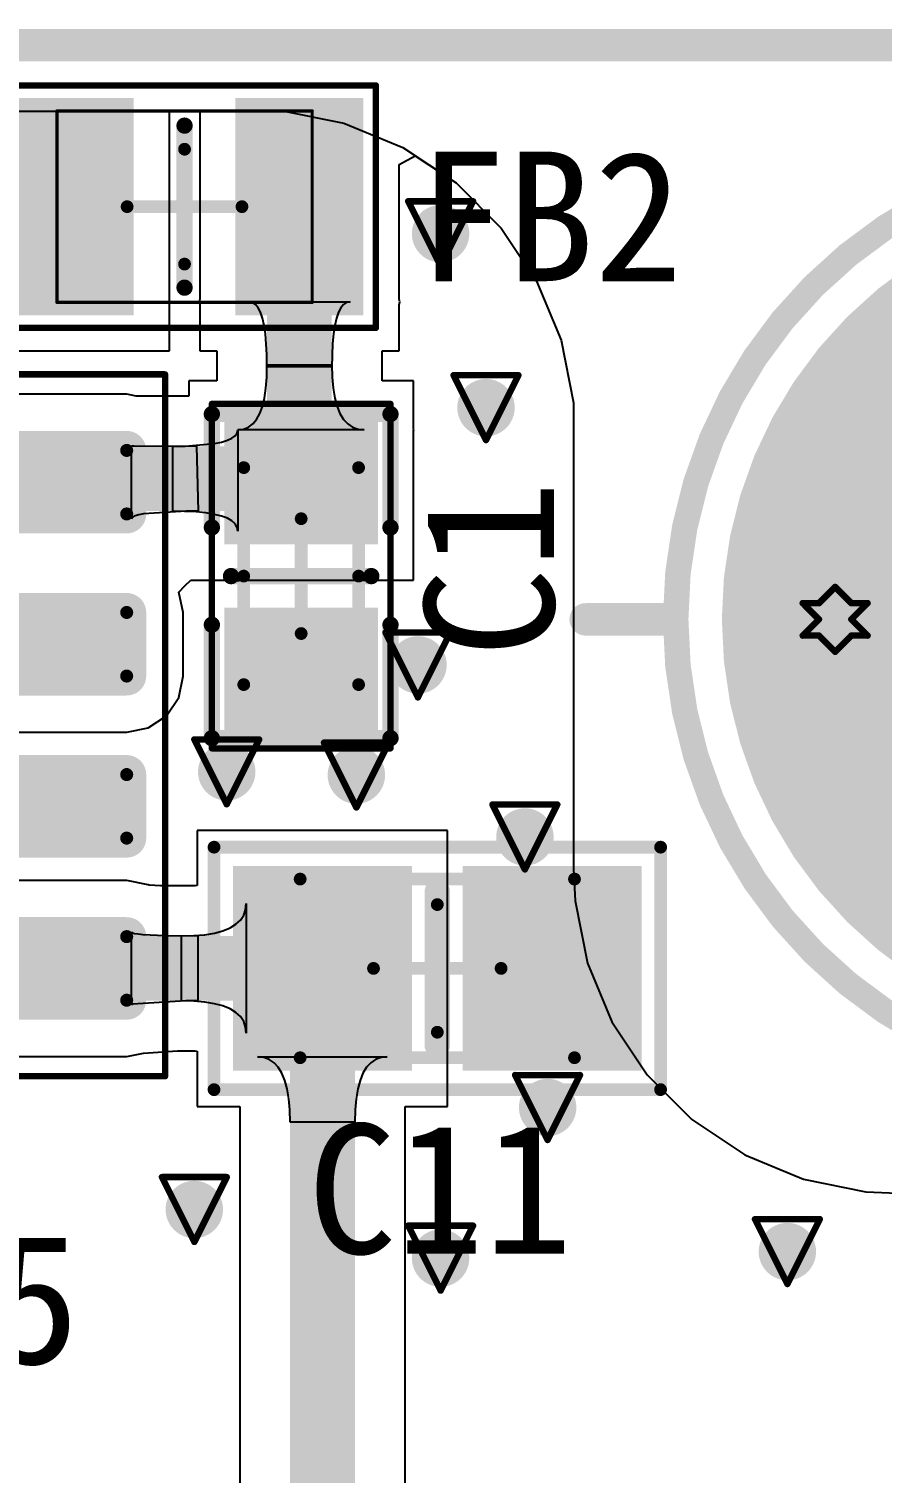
# Model space of a CAD drawing. Header units: millimetres. Extents: x 80 to 220, y 44 to 120.
# Drawn here: x 141.53 to 148.22, y 98.75 to 110.07 of the extents above; entities that cross this region are included whole.
import ezdxf

# ---------------------------------------------------------------- set-up
doc = ezdxf.new("R2010")
doc.units = ezdxf.units.MM
for name, color, linetype in [('BottomLayer', 5, 'Continuous'), ('BottomSolder', 6, 'Continuous'), ('DrillDrawing', 1, 'Continuous'), ('KeepOutLayer', 6, 'Continuous'), ('Mechanical13', 56, 'Continuous'), ('Mechanical15', 56, 'Continuous'), ('MultiLayer', 9, 'Continuous'), ('PadHoleLayer', 156, 'Continuous'), ('TopLayer', 1, 'Continuous'), ('TopOverlay', 2, 'Continuous'), ('TopPaste', 8, 'Continuous'), ('TopSolder', 216, 'Continuous'), ('ViaHoleLayer', 16, 'Continuous')]:
    doc.layers.add(name, color=color, linetype=linetype)

# ---------------------------------------------------------------- blocks, each defined once
blk = doc.blocks.new('SOP_8PIN_20')
at = {"layer": 'Mechanical13', "const_width": 0.1}
for points in [[(-2, 2.5), (2, 2.5)], [(-2, -2.5), (-2, 2.5)], [(2, -2.5), (2, 2.5)], [(-2, -2.5), (2, -2.5)]]:
    blk.add_lwpolyline(points, dxfattribs=at)
at = {"layer": 'Mechanical13'}
for points, const_width in [([(-2.025, 2.5, 1), (-1.975, 2.5, 1)], 0.05), ([(-2.025, 2.5, 1), (-1.975, 2.5, 1)], 0.05), ([(1.975, 2.5, 1), (2.025, 2.5, 1)], 0.05), ([(1.975, 2.5, 1), (2.025, 2.5, 1)], 0.05), ([(-0.6, 1.6, 1), (-1.6, 1.6, 1)], 0.1), ([(-1.625, 1.6, 1), (-1.575, 1.6, 1)], 0.05), ([(-0.625, 1.6, 1), (-0.575, 1.6, 1)], 0.05), ([(-2.025, -2.5, 1), (-1.975, -2.5, 1)], 0.05), ([(-2.025, -2.5, 1), (-1.975, -2.5, 1)], 0.05), ([(1.975, -2.5, 1), (2.025, -2.5, 1)], 0.05), ([(1.975, -2.5, 1), (2.025, -2.5, 1)], 0.05)]:
    blk.add_lwpolyline(points, format="xyb", close=True, dxfattribs=dict(at, const_width=const_width))
at = {"layer": 'Mechanical15'}
for points, const_width in [([(-3.7, 2.75), (3.7, 2.75)], 0.05), ([(-3.7, -2.75), (-3.7, 2.75)], 0.05), ([(3.7, -2.75), (3.7, 2.75)], 0.05), ([(0, -0.5), (0, 0.5)], 0.1), ([(-0.5, 0), (0.5, 0)], 0.1), ([(-3.7, -2.75), (3.7, -2.75)], 0.05)]:
    blk.add_lwpolyline(points, dxfattribs=dict(at, const_width=const_width))
for points, const_width in [([(-3.712, 2.75, 1), (-3.688, 2.75, 1)], 0.025), ([(-3.712, 2.75, 1), (-3.688, 2.75, 1)], 0.025), ([(3.688, 2.75, 1), (3.712, 2.75, 1)], 0.025), ([(3.688, 2.75, 1), (3.712, 2.75, 1)], 0.025), ([(-0.025, 0.5, 1), (0.025, 0.5, 1)], 0.05), ([(-0.525, 0, 1), (-0.475, 0, 1)], 0.05), ([(0.475, 0, 1), (0.525, 0, 1)], 0.05), ([(-0.025, -0.5, 1), (0.025, -0.5, 1)], 0.05), ([(-3.712, -2.75, 1), (-3.688, -2.75, 1)], 0.025), ([(-3.712, -2.75, 1), (-3.688, -2.75, 1)], 0.025), ([(3.688, -2.75, 1), (3.712, -2.75, 1)], 0.025), ([(3.688, -2.75, 1), (3.712, -2.75, 1)], 0.025)]:
    blk.add_lwpolyline(points, format="xyb", close=True, dxfattribs=dict(at, const_width=const_width))
at = {"layer": 'TopLayer', "const_width": 0.051}
for points in [[(-3.424, 2.154, 1), (-3.374, 2.154, 1)], [(-2.077, 2.154, 1), (-2.026, 2.154, 1)], [(2.026, 2.154, 1), (2.076, 2.154, 1)], [(3.373, 2.154, 1), (3.424, 2.154, 1)], [(-3.424, 1.656, 1), (-3.374, 1.656, 1)], [(-2.077, 1.656, 1), (-2.026, 1.656, 1)], [(2.026, 1.656, 1), (2.076, 1.656, 1)], [(3.373, 1.656, 1), (3.424, 1.656, 1)], [(-3.424, 0.884, 1), (-3.374, 0.884, 1)], [(-2.077, 0.884, 1), (-2.026, 0.884, 1)], [(2.026, 0.884, 1), (2.076, 0.884, 1)], [(3.373, 0.884, 1), (3.424, 0.884, 1)], [(-3.424, 0.386, 1), (-3.374, 0.386, 1)], [(-2.077, 0.386, 1), (-2.026, 0.386, 1)], [(2.026, 0.386, 1), (2.076, 0.386, 1)], [(3.373, 0.386, 1), (3.424, 0.386, 1)], [(-3.424, -0.386, 1), (-3.374, -0.386, 1)], [(-2.077, -0.386, 1), (-2.026, -0.386, 1)], [(2.026, -0.386, 1), (2.076, -0.386, 1)], [(3.373, -0.386, 1), (3.424, -0.386, 1)], [(-3.424, -0.884, 1), (-3.374, -0.884, 1)], [(-2.077, -0.884, 1), (-2.026, -0.884, 1)], [(2.026, -0.884, 1), (2.076, -0.884, 1)], [(3.373, -0.884, 1), (3.424, -0.884, 1)], [(-3.424, -1.656, 1), (-3.374, -1.656, 1)], [(-2.077, -1.656, 1), (-2.026, -1.656, 1)], [(2.026, -1.656, 1), (2.076, -1.656, 1)], [(3.373, -1.656, 1), (3.424, -1.656, 1)], [(-3.424, -2.154, 1), (-3.374, -2.154, 1)], [(-2.077, -2.154, 1), (-2.026, -2.154, 1)], [(2.026, -2.154, 1), (2.076, -2.154, 1)], [(3.373, -2.154, 1), (3.424, -2.154, 1)]]:
    blk.add_lwpolyline(points, format="xyb", close=True, dxfattribs=at)
at = {"layer": 'TopLayer'}
for points in [[(-2, 1.656), (-2, 2.154), (-3.45, 1.656), (-3.45, 2.154)], [(-2.051, 1.605), (-2.051, 2.205), (-3.399, 1.605), (-3.399, 2.205)], [(3.45, 1.656), (3.45, 2.154), (2, 1.656), (2, 2.154)], [(3.399, 1.605), (3.399, 2.205), (2.051, 1.605), (2.051, 2.205)], [(-2.051, 0.335), (-2.051, 0.935), (-3.399, 0.335), (-3.399, 0.935)], [(3.399, 0.335), (3.399, 0.935), (2.051, 0.335), (2.051, 0.935)], [(-2, 0.386), (-2, 0.884), (-3.45, 0.386), (-3.45, 0.884)], [(3.45, 0.386), (3.45, 0.884), (2, 0.386), (2, 0.884)], [(-2.051, -0.935), (-2.051, -0.335), (-3.399, -0.935), (-3.399, -0.335)], [(3.399, -0.935), (3.399, -0.335), (2.051, -0.935), (2.051, -0.335)], [(-2, -0.884), (-2, -0.386), (-3.45, -0.884), (-3.45, -0.386)], [(3.45, -0.884), (3.45, -0.386), (2, -0.884), (2, -0.386)], [(-2, -2.154), (-2, -1.656), (-3.45, -2.154), (-3.45, -1.656)], [(-2.051, -2.205), (-2.051, -1.605), (-3.399, -2.205), (-3.399, -1.605)], [(3.45, -2.154), (3.45, -1.656), (2, -2.154), (2, -1.656)], [(3.399, -2.205), (3.399, -1.605), (2.051, -2.205), (2.051, -1.605)]]:
    blk.add_solid(points, dxfattribs=at)
at = {"layer": 'TopOverlay'}
for points, const_width in [([(-2.6, 2.755, 1), (-2.85, 2.755, 1)], 0.25), ([(-2.912, 2.755, 1), (-2.788, 2.755, 1)], 0.125), ([(-2.662, 2.755, 1), (-2.537, 2.755, 1)], 0.125), ([(-1.65, 2.5, 1), (-1.55, 2.5, 1)], 0.1), ([(-1.65, 2.5, 1), (-1.55, 2.5, 1)], 0.1), ([(1.55, 2.5, 1), (1.65, 2.5, 1)], 0.1), ([(1.55, 2.5, 1), (1.65, 2.5, 1)], 0.1), ([(-0.3, 1.5, 1), (-0.9, 1.5, 1)], 0.6), ([(-1.05, 1.5, 1), (-0.75, 1.5, 1)], 0.3), ([(-0.45, 1.5, 1), (-0.15, 1.5, 1)], 0.3), ([(-1.65, -2.5, 1), (-1.55, -2.5, 1)], 0.1), ([(-1.65, -2.5, 1), (-1.55, -2.5, 1)], 0.1), ([(1.55, -2.5, 1), (1.65, -2.5, 1)], 0.1), ([(1.55, -2.5, 1), (1.65, -2.5, 1)], 0.1)]:
    blk.add_lwpolyline(points, format="xyb", close=True, dxfattribs=dict(at, const_width=const_width))
at = {"layer": 'TopOverlay', "const_width": 0.2}
for points in [[(-1.6, 2.5), (1.6, 2.5)], [(-1.6, -2.5), (-1.6, 2.5)], [(1.6, -2.5), (1.6, 2.5)], [(-1.6, -2.5), (1.6, -2.5)]]:
    blk.add_lwpolyline(points, dxfattribs=at)
at = {"layer": 'TopPaste', "const_width": 0.051}
for points in [[(-3.424, 2.154, 1), (-3.374, 2.154, 1)], [(-2.077, 2.154, 1), (-2.026, 2.154, 1)], [(2.026, 2.154, 1), (2.076, 2.154, 1)], [(3.373, 2.154, 1), (3.424, 2.154, 1)], [(-3.424, 1.656, 1), (-3.374, 1.656, 1)], [(-2.077, 1.656, 1), (-2.026, 1.656, 1)], [(2.026, 1.656, 1), (2.076, 1.656, 1)], [(3.373, 1.656, 1), (3.424, 1.656, 1)], [(-3.424, 0.884, 1), (-3.374, 0.884, 1)], [(-2.077, 0.884, 1), (-2.026, 0.884, 1)], [(2.026, 0.884, 1), (2.076, 0.884, 1)], [(3.373, 0.884, 1), (3.424, 0.884, 1)], [(-3.424, 0.386, 1), (-3.374, 0.386, 1)], [(-2.077, 0.386, 1), (-2.026, 0.386, 1)], [(2.026, 0.386, 1), (2.076, 0.386, 1)], [(3.373, 0.386, 1), (3.424, 0.386, 1)], [(-3.424, -0.386, 1), (-3.374, -0.386, 1)], [(-2.077, -0.386, 1), (-2.026, -0.386, 1)], [(2.026, -0.386, 1), (2.076, -0.386, 1)], [(3.373, -0.386, 1), (3.424, -0.386, 1)], [(-3.424, -0.884, 1), (-3.374, -0.884, 1)], [(-2.077, -0.884, 1), (-2.026, -0.884, 1)], [(2.026, -0.884, 1), (2.076, -0.884, 1)], [(3.373, -0.884, 1), (3.424, -0.884, 1)], [(-3.424, -1.656, 1), (-3.374, -1.656, 1)], [(-2.077, -1.656, 1), (-2.026, -1.656, 1)], [(2.026, -1.656, 1), (2.076, -1.656, 1)], [(3.373, -1.656, 1), (3.424, -1.656, 1)], [(-3.424, -2.154, 1), (-3.374, -2.154, 1)], [(-2.077, -2.154, 1), (-2.026, -2.154, 1)], [(2.026, -2.154, 1), (2.076, -2.154, 1)], [(3.373, -2.154, 1), (3.424, -2.154, 1)]]:
    blk.add_lwpolyline(points, format="xyb", close=True, dxfattribs=at)
at = {"layer": 'TopPaste'}
for points in [[(-2, 1.656), (-2, 2.154), (-3.45, 1.656), (-3.45, 2.154)], [(-2.051, 1.605), (-2.051, 2.205), (-3.399, 1.605), (-3.399, 2.205)], [(3.45, 1.656), (3.45, 2.154), (2, 1.656), (2, 2.154)], [(3.399, 1.605), (3.399, 2.205), (2.051, 1.605), (2.051, 2.205)], [(-2.051, 0.335), (-2.051, 0.935), (-3.399, 0.335), (-3.399, 0.935)], [(3.399, 0.335), (3.399, 0.935), (2.051, 0.335), (2.051, 0.935)], [(-2, 0.386), (-2, 0.884), (-3.45, 0.386), (-3.45, 0.884)], [(3.45, 0.386), (3.45, 0.884), (2, 0.386), (2, 0.884)], [(-2.051, -0.935), (-2.051, -0.335), (-3.399, -0.935), (-3.399, -0.335)], [(3.399, -0.935), (3.399, -0.335), (2.051, -0.935), (2.051, -0.335)], [(-2, -0.884), (-2, -0.386), (-3.45, -0.884), (-3.45, -0.386)], [(3.45, -0.884), (3.45, -0.386), (2, -0.884), (2, -0.386)], [(-2, -2.154), (-2, -1.656), (-3.45, -2.154), (-3.45, -1.656)], [(-2.051, -2.205), (-2.051, -1.605), (-3.399, -2.205), (-3.399, -1.605)], [(3.45, -2.154), (3.45, -1.656), (2, -2.154), (2, -1.656)], [(3.399, -2.205), (3.399, -1.605), (2.051, -2.205), (2.051, -1.605)]]:
    blk.add_solid(points, dxfattribs=at)
at = {"layer": 'TopSolder', "const_width": 0.153}
for points in [[(-3.475, 2.154, 1), (-3.323, 2.154, 1)], [(-2.127, 2.154, 1), (-1.975, 2.154, 1)], [(1.975, 2.154, 1), (2.127, 2.154, 1)], [(3.323, 2.154, 1), (3.475, 2.154, 1)], [(-3.475, 1.656, 1), (-3.323, 1.656, 1)], [(-2.127, 1.656, 1), (-1.975, 1.656, 1)], [(1.975, 1.656, 1), (2.127, 1.656, 1)], [(3.323, 1.656, 1), (3.475, 1.656, 1)], [(-3.475, 0.884, 1), (-3.323, 0.884, 1)], [(-2.127, 0.884, 1), (-1.975, 0.884, 1)], [(1.975, 0.884, 1), (2.127, 0.884, 1)], [(3.323, 0.884, 1), (3.475, 0.884, 1)], [(-3.475, 0.386, 1), (-3.323, 0.386, 1)], [(-2.127, 0.386, 1), (-1.975, 0.386, 1)], [(1.975, 0.386, 1), (2.127, 0.386, 1)], [(3.323, 0.386, 1), (3.475, 0.386, 1)], [(-3.475, -0.386, 1), (-3.323, -0.386, 1)], [(-2.127, -0.386, 1), (-1.975, -0.386, 1)], [(1.975, -0.386, 1), (2.127, -0.386, 1)], [(3.323, -0.386, 1), (3.475, -0.386, 1)], [(-3.475, -0.884, 1), (-3.323, -0.884, 1)], [(-2.127, -0.884, 1), (-1.975, -0.884, 1)], [(1.975, -0.884, 1), (2.127, -0.884, 1)], [(3.323, -0.884, 1), (3.475, -0.884, 1)], [(-3.475, -1.656, 1), (-3.323, -1.656, 1)], [(-2.127, -1.656, 1), (-1.975, -1.656, 1)], [(1.975, -1.656, 1), (2.127, -1.656, 1)], [(3.323, -1.656, 1), (3.475, -1.656, 1)], [(-3.475, -2.154, 1), (-3.323, -2.154, 1)], [(-2.127, -2.154, 1), (-1.975, -2.154, 1)], [(1.975, -2.154, 1), (2.127, -2.154, 1)], [(3.323, -2.154, 1), (3.475, -2.154, 1)]]:
    blk.add_lwpolyline(points, format="xyb", close=True, dxfattribs=at)
at = {"layer": 'TopSolder'}
for points in [[(-2.051, 1.503), (-2.051, 2.307), (-3.399, 1.503), (-3.399, 2.307)], [(3.399, 1.503), (3.399, 2.307), (2.051, 1.503), (2.051, 2.307)], [(-1.898, 1.656), (-1.898, 2.154), (-3.552, 1.656), (-3.552, 2.154)], [(3.552, 1.656), (3.552, 2.154), (1.898, 1.656), (1.898, 2.154)], [(-2.051, 0.233), (-2.051, 1.037), (-3.399, 0.233), (-3.399, 1.037)], [(3.399, 0.233), (3.399, 1.037), (2.051, 0.233), (2.051, 1.037)], [(-1.898, 0.386), (-1.898, 0.884), (-3.552, 0.386), (-3.552, 0.884)], [(3.552, 0.386), (3.552, 0.884), (1.898, 0.386), (1.898, 0.884)], [(-2.051, -1.037), (-2.051, -0.233), (-3.399, -1.037), (-3.399, -0.233)], [(3.399, -1.037), (3.399, -0.233), (2.051, -1.037), (2.051, -0.233)], [(-1.898, -0.884), (-1.898, -0.386), (-3.552, -0.884), (-3.552, -0.386)], [(3.552, -0.884), (3.552, -0.386), (1.898, -0.884), (1.898, -0.386)], [(-2.051, -2.307), (-2.051, -1.503), (-3.399, -2.307), (-3.399, -1.503)], [(3.399, -2.307), (3.399, -1.503), (2.051, -2.307), (2.051, -1.503)], [(-1.898, -2.154), (-1.898, -1.656), (-3.552, -2.154), (-3.552, -1.656)], [(3.552, -2.154), (3.552, -1.656), (1.898, -2.154), (1.898, -1.656)]]:
    blk.add_solid(points, dxfattribs=at)
blk = doc.blocks.new('C0805_30')
at = {"layer": 'Mechanical13', "const_width": 0.1}
for points in [[(-1.075, 0.7), (-1.075, -0.7)], [(1.075, 0.7), (-1.075, 0.7)], [(1.075, 0.7), (1.075, -0.7)], [(1.075, -0.7), (-1.075, -0.7)]]:
    blk.add_lwpolyline(points, dxfattribs=at)
at = {"layer": 'Mechanical13', "const_width": 0.05}
for points in [[(-1.1, 0.7, 1), (-1.05, 0.7, 1)], [(-1.1, 0.7, 1), (-1.05, 0.7, 1)], [(1.05, 0.7, 1), (1.1, 0.7, 1)], [(1.05, 0.7, 1), (1.1, 0.7, 1)], [(-1.1, -0.7, 1), (-1.05, -0.7, 1)], [(-1.1, -0.7, 1), (-1.05, -0.7, 1)], [(1.05, -0.7, 1), (1.1, -0.7, 1)], [(1.05, -0.7, 1), (1.1, -0.7, 1)]]:
    blk.add_lwpolyline(points, format="xyb", close=True, dxfattribs=at)
at = {"layer": 'Mechanical15', "const_width": 0.1}
for points in [[(-1.75, 0.95), (-1.75, -0.95)], [(1.75, 0.95), (-1.75, 0.95)], [(1.75, 0.95), (1.75, -0.95)], [(0, 0.5), (0, -0.5)], [(0.5, 0), (-0.5, 0)], [(1.75, -0.95), (-1.75, -0.95)]]:
    blk.add_lwpolyline(points, dxfattribs=at)
at = {"layer": 'Mechanical15', "const_width": 0.05}
for points in [[(-1.775, 0.95, 1), (-1.725, 0.95, 1)], [(-1.775, 0.95, 1), (-1.725, 0.95, 1)], [(1.725, 0.95, 1), (1.775, 0.95, 1)], [(1.725, 0.95, 1), (1.775, 0.95, 1)], [(-0.025, 0.5, 1), (0.025, 0.5, 1)], [(-0.525, 0, 1), (-0.475, 0, 1)], [(0.475, 0, 1), (0.525, 0, 1)], [(-0.025, -0.5, 1), (0.025, -0.5, 1)], [(-1.775, -0.95, 1), (-1.725, -0.95, 1)], [(-1.775, -0.95, 1), (-1.725, -0.95, 1)], [(1.725, -0.95, 1), (1.775, -0.95, 1)], [(1.725, -0.95, 1), (1.775, -0.95, 1)]]:
    blk.add_lwpolyline(points, format="xyb", close=True, dxfattribs=at)
at = {"layer": 'TopLayer'}
for points in [[(-0.3, -0.7), (-0.3, 0.7), (-1.5, -0.7), (-1.5, 0.7)], [(1.5, -0.7), (1.5, 0.7), (0.3, -0.7), (0.3, 0.7)]]:
    blk.add_solid(points, dxfattribs=at)
at = {"layer": 'TopOverlay', "const_width": 0.2}
blk.add_lwpolyline([(0, 0.6), (0, -0.6)], dxfattribs=at)
at = {"layer": 'TopOverlay', "const_width": 0.1}
for points in [[(-0.05, 0.6, 1), (0.05, 0.6, 1)], [(-0.05, -0.6, 1), (0.05, -0.6, 1)]]:
    blk.add_lwpolyline(points, format="xyb", close=True, dxfattribs=at)
at = {"layer": 'TopPaste'}
for points in [[(-0.3, -0.7), (-0.3, 0.7), (-1.5, -0.7), (-1.5, 0.7)], [(1.5, -0.7), (1.5, 0.7), (0.3, -0.7), (0.3, 0.7)]]:
    blk.add_solid(points, dxfattribs=at)
at = {"layer": 'TopSolder'}
for points in [[(-0.198, -0.802), (-0.198, 0.802), (-1.602, -0.802), (-1.602, 0.802)], [(1.602, -0.802), (1.602, 0.802), (0.198, -0.802), (0.198, 0.802)]]:
    blk.add_solid(points, dxfattribs=at)
blk = doc.blocks.new('C0603_32')
at = {"layer": 'Mechanical13', "const_width": 0.1}
for points in [[(-0.85, 0.45), (0.85, 0.45)], [(-0.85, 0.45), (-0.85, -0.45)], [(0.85, 0.45), (0.85, -0.45)], [(-0.85, -0.45), (0.85, -0.45)]]:
    blk.add_lwpolyline(points, dxfattribs=at)
at = {"layer": 'Mechanical13', "const_width": 0.05}
for points in [[(-0.875, 0.45, 1), (-0.825, 0.45, 1)], [(-0.875, 0.45, 1), (-0.825, 0.45, 1)], [(0.825, 0.45, 1), (0.875, 0.45, 1)], [(0.825, 0.45, 1), (0.875, 0.45, 1)], [(-0.875, -0.45, 1), (-0.825, -0.45, 1)], [(-0.875, -0.45, 1), (-0.825, -0.45, 1)], [(0.825, -0.45, 1), (0.875, -0.45, 1)], [(0.825, -0.45, 1), (0.875, -0.45, 1)]]:
    blk.add_lwpolyline(points, format="xyb", close=True, dxfattribs=at)
at = {"layer": 'Mechanical15'}
for points, const_width in [([(-1.35, 0.7), (-1.35, -0.7)], 0.05), ([(-1.35, 0.7), (1.35, 0.7)], 0.05), ([(1.35, 0.7), (1.35, -0.7)], 0.05), ([(0, 0.45), (0, -0.45)], 0.1), ([(-0.45, 0), (0.45, 0)], 0.1), ([(-1.35, -0.7), (1.35, -0.7)], 0.05)]:
    blk.add_lwpolyline(points, dxfattribs=dict(at, const_width=const_width))
for points, const_width in [([(-1.362, 0.7, 1), (-1.338, 0.7, 1)], 0.025), ([(-1.362, 0.7, 1), (-1.338, 0.7, 1)], 0.025), ([(1.338, 0.7, 1), (1.362, 0.7, 1)], 0.025), ([(1.338, 0.7, 1), (1.362, 0.7, 1)], 0.025), ([(-0.025, 0.45, 1), (0.025, 0.45, 1)], 0.05), ([(-0.475, 0, 1), (-0.425, 0, 1)], 0.05), ([(0.425, 0, 1), (0.475, 0, 1)], 0.05), ([(-0.025, -0.45, 1), (0.025, -0.45, 1)], 0.05), ([(-1.362, -0.7, 1), (-1.338, -0.7, 1)], 0.025), ([(-1.362, -0.7, 1), (-1.338, -0.7, 1)], 0.025), ([(1.338, -0.7, 1), (1.362, -0.7, 1)], 0.025), ([(1.338, -0.7, 1), (1.362, -0.7, 1)], 0.025)]:
    blk.add_lwpolyline(points, format="xyb", close=True, dxfattribs=dict(at, const_width=const_width))
at = {"layer": 'TopLayer'}
for points in [[(-0.35, -0.5), (-0.35, 0.5), (-1.15, -0.5), (-1.15, 0.5)], [(1.15, -0.5), (1.15, 0.5), (0.35, -0.5), (0.35, 0.5)]]:
    blk.add_solid(points, dxfattribs=at)
at = {"layer": 'TopOverlay', "const_width": 0.127}
for points in [[(-1.27, 0.7), (-0.381, 0.7)], [(-1.27, 0.7), (-1.27, -0.7)], [(0.381, 0.7), (1.27, 0.7)], [(1.27, 0.7), (1.27, -0.7)], [(0, 0.55), (0, -0.55)], [(-1.27, -0.7), (-0.381, -0.7)], [(0.381, -0.7), (1.27, -0.7)]]:
    blk.add_lwpolyline(points, dxfattribs=at)
at = {"layer": 'TopOverlay', "const_width": 0.0635}
for points in [[(-1.302, 0.7, 1), (-1.238, 0.7, 1)], [(-1.302, 0.7, 1), (-1.238, 0.7, 1)], [(-0.413, 0.7, 1), (-0.349, 0.7, 1)], [(0.349, 0.7, 1), (0.413, 0.7, 1)], [(1.238, 0.7, 1), (1.302, 0.7, 1)], [(1.238, 0.7, 1), (1.302, 0.7, 1)], [(-0.032, 0.55, 1), (0.032, 0.55, 1)], [(-0.032, -0.55, 1), (0.032, -0.55, 1)], [(-1.302, -0.7, 1), (-1.238, -0.7, 1)], [(-1.302, -0.7, 1), (-1.238, -0.7, 1)], [(-0.413, -0.7, 1), (-0.349, -0.7, 1)], [(0.349, -0.7, 1), (0.413, -0.7, 1)], [(1.238, -0.7, 1), (1.302, -0.7, 1)], [(1.238, -0.7, 1), (1.302, -0.7, 1)]]:
    blk.add_lwpolyline(points, format="xyb", close=True, dxfattribs=at)
at = {"layer": 'TopPaste'}
for points in [[(-0.35, -0.5), (-0.35, 0.5), (-1.15, -0.5), (-1.15, 0.5)], [(1.15, -0.5), (1.15, 0.5), (0.35, -0.5), (0.35, 0.5)]]:
    blk.add_solid(points, dxfattribs=at)
at = {"layer": 'TopSolder'}
for points in [[(-0.248, -0.602), (-0.248, 0.602), (-1.252, -0.602), (-1.252, 0.602)], [(1.252, -0.602), (1.252, 0.602), (0.248, -0.602), (0.248, 0.602)]]:
    blk.add_solid(points, dxfattribs=at)
blk = doc.blocks.new('PAD_81')
at = {"layer": 'BottomLayer', "const_width": 3.25}
blk.add_lwpolyline([(-1.625, 0, 1), (1.625, 0, 1)], format="xyb", close=True, dxfattribs=at)
at = {"layer": 'BottomSolder', "const_width": 3.352}
blk.add_lwpolyline([(-1.676, 0, 1), (1.676, 0, 1)], format="xyb", close=True, dxfattribs=at)
at = {"layer": 'MultiLayer', "const_width": 3.25}
blk.add_lwpolyline([(-1.625, 0, 1), (1.625, 0, 1)], format="xyb", close=True, dxfattribs=at)
at = {"layer": 'PadHoleLayer', "const_width": 1.7}
blk.add_lwpolyline([(-0.85, 0, 1), (0.85, 0, 1)], format="xyb", close=True, dxfattribs=at)
at = {"layer": 'TopLayer', "const_width": 3.25}
blk.add_lwpolyline([(-1.625, 0, 1), (1.625, 0, 1)], format="xyb", close=True, dxfattribs=at)
at = {"layer": 'TopOverlay', "const_width": 0.254}
for points in [[(0, 3.734), (0, 4.394)], [(-4.42, 0), (-3.759, 0)], [(3.674, 0), (4.334, 0)], [(0, -4.394), (0, -3.734)]]:
    blk.add_lwpolyline(points, dxfattribs=at)
at = {"layer": 'TopOverlay'}
for points, const_width in [([(-0.064, 4.394, 1), (0.064, 4.394, 1)], 0.127), ([(-0.064, 3.734, 1), (0.064, 3.734, 1)], 0.127), ([(3.674, 0, 1), (-3.714, 0, 1)], 0.2), ([(-4.483, 0, 1), (-4.356, 0, 1)], 0.127), ([(-3.823, 0, 1), (-3.696, 0, 1)], 0.127), ([(3.61, 0, 1), (3.737, 0, 1)], 0.127), ([(4.271, 0, 1), (4.398, 0, 1)], 0.127), ([(-3.764, 0, 1), (-3.664, 0, 1)], 0.1), ([(3.624, 0, 1), (3.724, 0, 1)], 0.1), ([(-0.064, -3.734, 1), (0.064, -3.734, 1)], 0.127), ([(-0.064, -4.394, 1), (0.064, -4.394, 1)], 0.127)]:
    blk.add_lwpolyline(points, format="xyb", close=True, dxfattribs=dict(at, const_width=const_width))
at = {"layer": 'TopSolder', "const_width": 3.352}
blk.add_lwpolyline([(-1.676, 0, 1), (1.676, 0, 1)], format="xyb", close=True, dxfattribs=at)
blk = doc.blocks.new('FB_86')
at = {"layer": 'Mechanical13', "const_width": 0.0254}
for points in [[(-1, 0.75), (1, 0.75)], [(-1, -0.75), (-1, 0.75)], [(1, -0.75), (1, 0.75)], [(-1, -0.75), (1, -0.75)]]:
    blk.add_lwpolyline(points, dxfattribs=at)
at = {"layer": 'Mechanical13', "const_width": 0.0127}
for points in [[(-1.006, 0.75, 1), (-0.993, 0.75, 1)], [(-1.006, 0.75, 1), (-0.993, 0.75, 1)], [(0.994, 0.75, 1), (1.007, 0.75, 1)], [(0.994, 0.75, 1), (1.007, 0.75, 1)], [(-1.006, -0.75, 1), (-0.993, -0.75, 1)], [(-1.006, -0.75, 1), (-0.993, -0.75, 1)], [(0.994, -0.75, 1), (1.007, -0.75, 1)], [(0.994, -0.75, 1), (1.007, -0.75, 1)]]:
    blk.add_lwpolyline(points, format="xyb", close=True, dxfattribs=at)
at = {"layer": 'Mechanical15'}
for points, const_width in [([(-1.5, 0.95), (1.5, 0.95)], 0.05), ([(-1.5, -0.95), (-1.5, 0.95)], 0.05), ([(1.5, -0.95), (1.5, 0.95)], 0.05), ([(0, -0.45), (0, 0.45)], 0.1), ([(-0.45, 0), (0.45, 0)], 0.1), ([(-1.5, -0.95), (1.5, -0.95)], 0.05)]:
    blk.add_lwpolyline(points, dxfattribs=dict(at, const_width=const_width))
for points, const_width in [([(-1.512, 0.95, 1), (-1.488, 0.95, 1)], 0.025), ([(-1.512, 0.95, 1), (-1.488, 0.95, 1)], 0.025), ([(1.488, 0.95, 1), (1.512, 0.95, 1)], 0.025), ([(1.488, 0.95, 1), (1.512, 0.95, 1)], 0.025), ([(-0.025, 0.45, 1), (0.025, 0.45, 1)], 0.05), ([(-0.475, 0, 1), (-0.425, 0, 1)], 0.05), ([(0.425, 0, 1), (0.475, 0, 1)], 0.05), ([(-0.025, -0.45, 1), (0.025, -0.45, 1)], 0.05), ([(-1.512, -0.95, 1), (-1.488, -0.95, 1)], 0.025), ([(-1.512, -0.95, 1), (-1.488, -0.95, 1)], 0.025), ([(1.488, -0.95, 1), (1.512, -0.95, 1)], 0.025), ([(1.488, -0.95, 1), (1.512, -0.95, 1)], 0.025)]:
    blk.add_lwpolyline(points, format="xyb", close=True, dxfattribs=dict(at, const_width=const_width))
at = {"layer": 'TopLayer'}
for points in [[(-0.5, -0.75), (-0.5, 0.75), (-1.3, -0.75), (-1.3, 0.75)], [(1.3, -0.75), (1.3, 0.75), (0.5, -0.75), (0.5, 0.75)]]:
    blk.add_solid(points, dxfattribs=at)
at = {"layer": 'TopOverlay', "const_width": 0.127}
blk.add_lwpolyline([(0, -0.635), (0, 0.635)], dxfattribs=at)
at = {"layer": 'TopOverlay', "const_width": 0.0635}
for points in [[(-0.032, 0.635, 1), (0.032, 0.635, 1)], [(-0.032, -0.635, 1), (0.032, -0.635, 1)]]:
    blk.add_lwpolyline(points, format="xyb", close=True, dxfattribs=at)
at = {"layer": 'TopPaste'}
for points in [[(-0.5, -0.75), (-0.5, 0.75), (-1.3, -0.75), (-1.3, 0.75)], [(1.3, -0.75), (1.3, 0.75), (0.5, -0.75), (0.5, 0.75)]]:
    blk.add_solid(points, dxfattribs=at)
at = {"layer": 'TopSolder'}
for points in [[(-0.398, -0.852), (-0.398, 0.852), (-1.402, -0.852), (-1.402, 0.852)], [(1.402, -0.852), (1.402, 0.852), (0.398, -0.852), (0.398, 0.852)]]:
    blk.add_solid(points, dxfattribs=at)

msp = doc.modelspace()

# ---------------------------------------------------------------- linework, layer by layer
at = {"layer": 'BottomLayer'}
for p, q in [((94.681, 109.425), (143.532, 109.425)), ((143.532, 109.425), (143.999, 109.332)), ((143.999, 109.332), (144.462, 109.141)), ((144.462, 109.141), (144.878, 108.863)), ((144.878, 108.863), (145.231, 108.509)), ((145.231, 108.509), (145.509, 108.093)), ((145.509, 108.093), (145.701, 107.631)), ((145.701, 107.631), (145.798, 107.14)), ((145.798, 107.14), (145.798, 106.89)), ((145.798, 106.89), (145.798, 103.486)), ((145.798, 103.486), (145.798, 103.486)), ((145.798, 103.486), (145.811, 103.237)), ((145.811, 103.237), (145.908, 102.749)), ((145.908, 102.749), (146.098, 102.289)), ((146.098, 102.289), (146.375, 101.875)), ((146.375, 101.875), (146.727, 101.523)), ((146.727, 101.523), (147.141, 101.246)), ((147.141, 101.246), (147.601, 101.056)), ((147.601, 101.056), (148.089, 100.958)), ((148.089, 100.958), (148.338, 100.946))]:
    msp.add_line(p, q, dxfattribs=at)
at = {"layer": 'BottomLayer', "const_width": 0.225}
for points in [[(144.644, 108.465, 1), (144.869, 108.465, 1)], [(145, 107.102, 1), (145.225, 107.102, 1)], [(144.467, 105.086, 1), (144.692, 105.086, 1)], [(142.968, 104.248, 1), (143.193, 104.248, 1)], [(143.984, 104.223, 1), (144.209, 104.223, 1)], [(145.305, 103.738, 1), (145.53, 103.738, 1)], [(145.483, 101.618, 1), (145.708, 101.618, 1)], [(142.714, 100.819, 1), (142.939, 100.819, 1)], [(144.644, 100.438, 1), (144.869, 100.438, 1)], [(147.362, 100.489, 1), (147.587, 100.489, 1)]]:
    msp.add_lwpolyline(points, format="xyb", close=True, dxfattribs=at)
at = {"layer": 'DrillDrawing', "const_width": 0.0508}
for points in [[(144.503, 108.719), (145.011, 108.719)], [(144.503, 108.719), (144.757, 108.211)], [(144.757, 108.211), (145.011, 108.719)], [(144.859, 107.356), (145.367, 107.356)], [(144.859, 107.356), (145.113, 106.848)], [(145.113, 106.848), (145.367, 107.356)], [(147.722, 105.57), (147.849, 105.697)], [(147.849, 105.697), (147.976, 105.57)], [(147.595, 105.57), (147.722, 105.443)], [(147.595, 105.57), (147.722, 105.57)], [(147.976, 105.57), (148.103, 105.57)], [(147.976, 105.443), (148.103, 105.57)], [(144.325, 105.34), (144.833, 105.34)], [(144.325, 105.34), (144.579, 104.832)], [(144.579, 104.832), (144.833, 105.34)], [(147.595, 105.316), (147.722, 105.443)], [(147.976, 105.443), (148.103, 105.316)], [(147.595, 105.316), (147.722, 105.316)], [(147.722, 105.316), (147.849, 105.189)], [(147.849, 105.189), (147.976, 105.316)], [(147.976, 105.316), (148.103, 105.316)], [(142.827, 104.502), (143.335, 104.502)], [(142.827, 104.502), (143.081, 103.994)], [(143.081, 103.994), (143.335, 104.502)], [(143.843, 104.477), (144.351, 104.477)], [(143.843, 104.477), (144.097, 103.969)], [(144.097, 103.969), (144.351, 104.477)], [(145.163, 103.992), (145.671, 103.992)], [(145.163, 103.992), (145.417, 103.484)], [(145.417, 103.484), (145.671, 103.992)], [(145.341, 101.872), (145.849, 101.872)], [(145.341, 101.872), (145.595, 101.364)], [(145.595, 101.364), (145.849, 101.872)], [(142.573, 101.073), (143.081, 101.073)], [(142.573, 101.073), (142.827, 100.565)], [(142.827, 100.565), (143.081, 101.073)], [(147.221, 100.743), (147.729, 100.743)], [(147.221, 100.743), (147.475, 100.235)], [(147.475, 100.235), (147.729, 100.743)], [(144.503, 100.692), (145.011, 100.692)], [(144.503, 100.692), (144.757, 100.184)], [(144.757, 100.184), (145.011, 100.692)]]:
    msp.add_lwpolyline(points, dxfattribs=at)
at = {"layer": 'DrillDrawing', "const_width": 0.0254}
for points in [[(144.49, 108.719, 1), (144.516, 108.719, 1)], [(144.49, 108.719, 1), (144.516, 108.719, 1)], [(144.998, 108.719, 1), (145.024, 108.719, 1)], [(144.998, 108.719, 1), (145.024, 108.719, 1)], [(144.744, 108.211, 1), (144.77, 108.211, 1)], [(144.744, 108.211, 1), (144.77, 108.211, 1)], [(144.846, 107.356, 1), (144.871, 107.356, 1)], [(144.846, 107.356, 1), (144.871, 107.356, 1)], [(145.354, 107.356, 1), (145.379, 107.356, 1)], [(145.354, 107.356, 1), (145.379, 107.356, 1)], [(145.1, 106.848, 1), (145.125, 106.848, 1)], [(145.1, 106.848, 1), (145.125, 106.848, 1)], [(147.836, 105.697, 1), (147.862, 105.697, 1)], [(147.836, 105.697, 1), (147.862, 105.697, 1)], [(147.582, 105.57, 1), (147.608, 105.57, 1)], [(147.582, 105.57, 1), (147.608, 105.57, 1)], [(147.709, 105.57, 1), (147.735, 105.57, 1)], [(147.709, 105.57, 1), (147.735, 105.57, 1)], [(147.963, 105.57, 1), (147.989, 105.57, 1)], [(147.963, 105.57, 1), (147.989, 105.57, 1)], [(148.09, 105.57, 1), (148.116, 105.57, 1)], [(148.09, 105.57, 1), (148.116, 105.57, 1)], [(144.312, 105.34, 1), (144.338, 105.34, 1)], [(144.312, 105.34, 1), (144.338, 105.34, 1)], [(144.82, 105.34, 1), (144.846, 105.34, 1)], [(144.82, 105.34, 1), (144.846, 105.34, 1)], [(147.709, 105.443, 1), (147.735, 105.443, 1)], [(147.709, 105.443, 1), (147.735, 105.443, 1)], [(147.963, 105.443, 1), (147.989, 105.443, 1)], [(147.963, 105.443, 1), (147.989, 105.443, 1)], [(147.582, 105.316, 1), (147.608, 105.316, 1)], [(147.582, 105.316, 1), (147.608, 105.316, 1)], [(147.709, 105.316, 1), (147.735, 105.316, 1)], [(147.709, 105.316, 1), (147.735, 105.316, 1)], [(147.963, 105.316, 1), (147.989, 105.316, 1)], [(147.963, 105.316, 1), (147.989, 105.316, 1)], [(148.09, 105.316, 1), (148.116, 105.316, 1)], [(148.09, 105.316, 1), (148.116, 105.316, 1)], [(147.836, 105.189, 1), (147.862, 105.189, 1)], [(147.836, 105.189, 1), (147.862, 105.189, 1)], [(144.566, 104.832, 1), (144.592, 104.832, 1)], [(144.566, 104.832, 1), (144.592, 104.832, 1)], [(142.814, 104.502, 1), (142.839, 104.502, 1)], [(142.814, 104.502, 1), (142.839, 104.502, 1)], [(143.322, 104.502, 1), (143.347, 104.502, 1)], [(143.322, 104.502, 1), (143.347, 104.502, 1)], [(143.83, 104.477, 1), (143.855, 104.477, 1)], [(143.83, 104.477, 1), (143.855, 104.477, 1)], [(144.338, 104.477, 1), (144.363, 104.477, 1)], [(144.338, 104.477, 1), (144.363, 104.477, 1)], [(143.068, 103.994, 1), (143.093, 103.994, 1)], [(143.068, 103.994, 1), (143.093, 103.994, 1)], [(145.151, 103.992, 1), (145.176, 103.992, 1)], [(145.151, 103.992, 1), (145.176, 103.992, 1)], [(145.659, 103.992, 1), (145.684, 103.992, 1)], [(145.659, 103.992, 1), (145.684, 103.992, 1)], [(144.084, 103.969, 1), (144.109, 103.969, 1)], [(144.084, 103.969, 1), (144.109, 103.969, 1)], [(145.405, 103.484, 1), (145.43, 103.484, 1)], [(145.405, 103.484, 1), (145.43, 103.484, 1)], [(145.328, 101.872, 1), (145.354, 101.872, 1)], [(145.328, 101.872, 1), (145.354, 101.872, 1)], [(145.836, 101.872, 1), (145.862, 101.872, 1)], [(145.836, 101.872, 1), (145.862, 101.872, 1)], [(145.582, 101.364, 1), (145.608, 101.364, 1)], [(145.582, 101.364, 1), (145.608, 101.364, 1)], [(142.56, 101.073, 1), (142.585, 101.073, 1)], [(142.56, 101.073, 1), (142.585, 101.073, 1)], [(143.068, 101.073, 1), (143.093, 101.073, 1)], [(143.068, 101.073, 1), (143.093, 101.073, 1)], [(147.208, 100.743, 1), (147.233, 100.743, 1)], [(147.208, 100.743, 1), (147.233, 100.743, 1)], [(147.716, 100.743, 1), (147.741, 100.743, 1)], [(147.716, 100.743, 1), (147.741, 100.743, 1)], [(144.49, 100.692, 1), (144.516, 100.692, 1)], [(144.49, 100.692, 1), (144.516, 100.692, 1)], [(144.998, 100.692, 1), (145.024, 100.692, 1)], [(144.998, 100.692, 1), (145.024, 100.692, 1)], [(142.814, 100.565, 1), (142.839, 100.565, 1)], [(142.814, 100.565, 1), (142.839, 100.565, 1)], [(144.744, 100.184, 1), (144.77, 100.184, 1)], [(144.744, 100.184, 1), (144.77, 100.184, 1)], [(147.462, 100.235, 1), (147.487, 100.235, 1)], [(147.462, 100.235, 1), (147.487, 100.235, 1)]]:
    msp.add_lwpolyline(points, format="xyb", close=True, dxfattribs=at)
at = {"layer": 'KeepOutLayer', "const_width": 0.254}
msp.add_lwpolyline([(84.813, 109.943), (150.313, 109.943)], dxfattribs=at)
at = {"layer": 'MultiLayer', "const_width": 0.225}
for points in [[(144.644, 108.465, 1), (144.869, 108.465, 1)], [(145, 107.102, 1), (145.225, 107.102, 1)], [(144.467, 105.086, 1), (144.692, 105.086, 1)], [(142.968, 104.248, 1), (143.193, 104.248, 1)], [(143.984, 104.223, 1), (144.209, 104.223, 1)], [(145.305, 103.738, 1), (145.53, 103.738, 1)], [(145.483, 101.618, 1), (145.708, 101.618, 1)], [(142.714, 100.819, 1), (142.939, 100.819, 1)], [(144.644, 100.438, 1), (144.869, 100.438, 1)], [(147.362, 100.489, 1), (147.587, 100.489, 1)]]:
    msp.add_lwpolyline(points, format="xyb", close=True, dxfattribs=at)
at = {"layer": 'TopLayer'}
for p, q in [((142.631, 107.546), (142.631, 109.425)), ((142.631, 109.425), (142.869, 109.425)), ((142.869, 109.425), (142.869, 107.952)), ((144.431, 109.008), (144.558, 109.076)), ((144.431, 107.952), (144.431, 109.008)), ((144.558, 109.076), (144.878, 108.863)), ((144.878, 108.863), (145.231, 108.509)), ((145.231, 108.509), (145.509, 108.093)), ((145.509, 108.093), (145.701, 107.631)), ((142.869, 107.952), (142.865, 107.93)), ((142.865, 107.93), (142.869, 107.908)), ((142.869, 107.908), (142.869, 107.546)), ((143.281, 107.925), (143.253, 107.93)), ((143.253, 107.93), (144.047, 107.93)), ((143.305, 107.91), (143.281, 107.925)), ((143.326, 107.885), (143.305, 107.91)), ((143.345, 107.849), (143.326, 107.885)), ((143.974, 107.885), (143.956, 107.849)), ((143.996, 107.91), (143.974, 107.885)), ((144.02, 107.925), (143.996, 107.91)), ((144.047, 107.93), (144.02, 107.925)), ((144.436, 107.93), (144.431, 107.952)), ((144.431, 107.908), (144.436, 107.93)), ((144.431, 107.546), (144.431, 107.908)), ((143.361, 107.803), (143.345, 107.849)), ((143.374, 107.747), (143.361, 107.803)), ((143.384, 107.681), (143.374, 107.747)), ((143.927, 107.747), (143.917, 107.681)), ((143.94, 107.803), (143.927, 107.747)), ((143.956, 107.849), (143.94, 107.803)), ((143.395, 107.519), (143.384, 107.681)), ((143.917, 107.681), (143.91, 107.605)), ((145.701, 107.631), (145.798, 107.14)), ((141.069, 107.546), (142.631, 107.546)), ((142.869, 107.546), (143.003, 107.546)), ((143.003, 107.546), (143.003, 107.322)), ((143.396, 107.422), (143.395, 107.519)), ((143.91, 107.605), (143.904, 107.422)), ((144.298, 107.33), (144.298, 107.546)), ((144.298, 107.546), (144.431, 107.546)), ((143.394, 107.34), (143.396, 107.437)), ((143.396, 107.437), (143.904, 107.437)), ((143.904, 107.422), (143.396, 107.422)), ((143.904, 107.437), (143.907, 107.34)), ((143.002, 107.313), (142.783, 107.313)), ((142.783, 107.313), (142.783, 107.193)), ((143.003, 107.322), (143.002, 107.313)), ((143.387, 107.254), (143.394, 107.34)), ((143.907, 107.34), (143.915, 107.254)), ((144.299, 107.313), (144.298, 107.33)), ((144.545, 107.313), (144.299, 107.313)), ((144.545, 106.937), (144.545, 107.313)), ((142.297, 107.208), (140.949, 107.208)), ((142.372, 107.193), (142.297, 107.208)), ((142.783, 107.193), (142.372, 107.193)), ((142.783, 107.193), (142.783, 107.193)), ((143.36, 107.111), (143.376, 107.177)), ((143.376, 107.177), (143.387, 107.254)), ((143.915, 107.254), (143.927, 107.177)), ((143.927, 107.177), (143.945, 107.111)), ((143.339, 107.056), (143.36, 107.111)), ((143.945, 107.111), (143.968, 107.056)), ((145.798, 107.14), (145.798, 106.89)), ((143.211, 106.934), (143.25, 106.949)), ((143.25, 106.949), (143.284, 106.974)), ((143.284, 106.974), (143.314, 107.01)), ((143.314, 107.01), (143.339, 107.056)), ((143.968, 107.056), (143.996, 107.01)), ((143.996, 107.01), (144.029, 106.974)), ((144.029, 106.974), (144.067, 106.949)), ((144.067, 106.949), (144.11, 106.934)), ((142.984, 106.82), (143.04, 106.832)), ((143.04, 106.832), (143.086, 106.846)), ((143.086, 106.846), (143.121, 106.863)), ((143.121, 106.863), (143.147, 106.882)), ((143.147, 106.882), (143.162, 106.904)), ((143.162, 106.904), (143.167, 106.929)), ((143.167, 106.929), (143.211, 106.934)), ((143.167, 106.929), (143.167, 106.135)), ((144.158, 106.929), (143.167, 106.929)), ((144.11, 106.934), (144.158, 106.929)), ((144.547, 106.929), (144.545, 106.937)), ((144.545, 106.92), (144.547, 106.929)), ((144.545, 105.751), (144.545, 106.92)), ((145.798, 106.89), (145.798, 103.486)), ((142.334, 106.232), (142.334, 106.804)), ((142.334, 106.804), (142.34, 106.803)), ((142.34, 106.803), (142.355, 106.802)), ((142.355, 106.802), (142.844, 106.799)), ((142.659, 106.799), (142.756, 106.801)), ((142.659, 106.291), (142.659, 106.799)), ((142.756, 106.801), (142.984, 106.82)), ((142.844, 106.799), (142.857, 106.291)), ((142.429, 106.27), (142.391, 106.263)), ((142.762, 106.291), (142.429, 106.27)), ((142.842, 106.285), (142.659, 106.291)), ((142.857, 106.291), (142.762, 106.291)), ((142.918, 106.277), (142.842, 106.285)), ((142.984, 106.266), (142.918, 106.277)), ((143.04, 106.252), (142.984, 106.266)), ((142.344, 106.244), (142.334, 106.232)), ((142.363, 106.254), (142.344, 106.244)), ((142.391, 106.263), (142.363, 106.254)), ((143.086, 106.235), (143.04, 106.252)), ((143.121, 106.215), (143.086, 106.235)), ((143.147, 106.191), (143.121, 106.215)), ((143.162, 106.164), (143.147, 106.191)), ((143.167, 106.135), (143.162, 106.164)), ((142.706, 105.655), (142.751, 105.707)), ((142.751, 105.707), (142.8, 105.751)), ((142.8, 105.751), (143.145, 105.751)), ((143.145, 105.751), (143.167, 105.746)), ((143.167, 105.746), (143.189, 105.751)), ((143.189, 105.751), (144.545, 105.751)), ((142.738, 105.497), (142.706, 105.655)), ((142.738, 104.999), (142.738, 105.497)), ((142.704, 104.831), (142.738, 104.999)), ((142.609, 104.688), (142.704, 104.831)), ((142.466, 104.592), (142.609, 104.688)), ((142.297, 104.559), (142.466, 104.592)), ((140.949, 104.559), (142.297, 104.559)), ((144.812, 103.789), (142.85, 103.789)), ((142.85, 103.789), (142.85, 103.357)), ((144.812, 101.627), (144.812, 103.789)), ((145.798, 103.486), (145.798, 103.486)), ((145.798, 103.486), (145.811, 103.237)), ((142.297, 103.398), (140.949, 103.398)), ((142.466, 103.364), (142.297, 103.398)), ((142.472, 103.36), (142.466, 103.364)), ((142.562, 103.356), (142.472, 103.36)), ((142.833, 103.356), (142.562, 103.356)), ((142.85, 103.357), (142.833, 103.356)), ((143.229, 103.168), (143.234, 103.216)), ((143.234, 103.216), (143.234, 102.2)), ((145.811, 103.237), (145.908, 102.749)), ((143.188, 103.087), (143.214, 103.125)), ((143.214, 103.125), (143.229, 103.168)), ((142.334, 102.422), (142.334, 102.994)), ((142.334, 102.994), (142.342, 102.988)), ((142.342, 102.988), (142.359, 102.982)), ((142.909, 102.972), (142.985, 102.985)), ((142.985, 102.985), (143.051, 103.003)), ((143.051, 103.003), (143.107, 103.026)), ((143.107, 103.026), (143.153, 103.054)), ((143.153, 103.054), (143.188, 103.087)), ((142.359, 102.982), (142.387, 102.978)), ((142.387, 102.978), (142.424, 102.974)), ((142.424, 102.974), (142.595, 102.965)), ((142.595, 102.965), (142.855, 102.962)), ((142.726, 102.962), (142.822, 102.965)), ((142.726, 102.454), (142.726, 102.962)), ((142.822, 102.965), (142.909, 102.972)), ((142.855, 102.962), (142.855, 102.454)), ((145.908, 102.749), (146.098, 102.289)), ((142.342, 102.429), (142.334, 102.422)), ((142.759, 102.454), (142.342, 102.429)), ((142.822, 102.452), (142.726, 102.454)), ((142.855, 102.454), (142.759, 102.454)), ((142.909, 102.444), (142.822, 102.452)), ((142.985, 102.431), (142.909, 102.444)), ((143.051, 102.414), (142.985, 102.431)), ((143.107, 102.391), (143.051, 102.414)), ((143.153, 102.363), (143.107, 102.391)), ((143.188, 102.33), (143.153, 102.363)), ((143.214, 102.292), (143.188, 102.33)), ((143.229, 102.248), (143.214, 102.292)), ((143.234, 102.2), (143.229, 102.248)), ((146.098, 102.289), (146.375, 101.875)), ((140.949, 102.019), (142.297, 102.019)), ((142.297, 102.019), (142.427, 102.045)), ((142.427, 102.045), (142.694, 102.061)), ((142.694, 102.061), (142.833, 102.061)), ((142.833, 102.061), (142.85, 102.059)), ((142.85, 102.059), (142.85, 101.627)), ((143.371, 102.009), (143.323, 102.014)), ((143.323, 102.014), (144.339, 102.014)), ((143.414, 101.994), (143.371, 102.009)), ((143.452, 101.968), (143.414, 101.994)), ((143.485, 101.933), (143.452, 101.968)), ((144.209, 101.968), (144.176, 101.933)), ((144.247, 101.994), (144.209, 101.968)), ((144.291, 102.009), (144.247, 101.994)), ((144.339, 102.014), (144.291, 102.009)), ((143.513, 101.887), (143.485, 101.933)), ((143.536, 101.83), (143.513, 101.887)), ((144.148, 101.887), (144.126, 101.83)), ((144.176, 101.933), (144.148, 101.887)), ((146.375, 101.875), (146.727, 101.523)), ((143.554, 101.764), (143.536, 101.83)), ((143.567, 101.687), (143.554, 101.764)), ((144.108, 101.764), (144.095, 101.687)), ((144.126, 101.83), (144.108, 101.764)), ((142.85, 101.627), (143.182, 101.627)), ((143.182, 101.627), (143.183, 101.611)), ((143.574, 101.6), (143.567, 101.687)), ((144.095, 101.687), (144.087, 101.6)), ((144.478, 101.611), (144.48, 101.627)), ((144.48, 101.627), (144.812, 101.627)), ((143.183, 101.611), (143.183, 94.167)), ((143.577, 101.503), (143.574, 101.6)), ((144.087, 101.6), (144.085, 101.503)), ((144.478, 93.899), (144.478, 101.611)), ((146.727, 101.523), (147.141, 101.246)), ((144.085, 101.503), (143.577, 101.503)), ((147.141, 101.246), (147.601, 101.056)), ((147.601, 101.056), (148.089, 100.958)), ((148.089, 100.958), (148.338, 100.946))]:
    msp.add_line(p, q, dxfattribs=at)
for points, const_width in [([(140.785, 108.677), (141.85, 108.677)], 0.635), ([(143.65, 106.545), (143.65, 108.677)], 0.508), ([(140.279, 106.518), (141.623, 106.518)], 0.508), ([(141.651, 106.545), (143.65, 106.545)], 0.508), ([(141.623, 102.708), (143.831, 102.708)], 0.508), ([(143.831, 93.899), (143.831, 102.708)], 0.508)]:
    msp.add_lwpolyline(points, dxfattribs=dict(at, const_width=const_width))
for points, const_width in [([(141.692, 108.677, 1), (142.009, 108.677, 1)], 0.318), ([(143.523, 108.677, 1), (143.777, 108.677, 1)], 0.254), ([(144.644, 108.465, 1), (144.869, 108.465, 1)], 0.225), ([(145, 107.102, 1), (145.225, 107.102, 1)], 0.225), ([(141.496, 106.518, 1), (141.75, 106.518, 1)], 0.254), ([(141.524, 106.545, 1), (141.778, 106.545, 1)], 0.254), ([(143.523, 106.545, 1), (143.777, 106.545, 1)], 0.254), ([(143.523, 106.545, 1), (143.777, 106.545, 1)], 0.254), ([(144.467, 105.086, 1), (144.692, 105.086, 1)], 0.225), ([(142.968, 104.248, 1), (143.193, 104.248, 1)], 0.225), ([(143.984, 104.223, 1), (144.209, 104.223, 1)], 0.225), ([(145.305, 103.738, 1), (145.53, 103.738, 1)], 0.225), ([(141.496, 102.708, 1), (141.75, 102.708, 1)], 0.254), ([(143.704, 102.708, 1), (143.958, 102.708, 1)], 0.254), ([(143.704, 102.708, 1), (143.958, 102.708, 1)], 0.254), ([(145.483, 101.618, 1), (145.708, 101.618, 1)], 0.225), ([(142.714, 100.819, 1), (142.939, 100.819, 1)], 0.225), ([(144.644, 100.438, 1), (144.869, 100.438, 1)], 0.225), ([(147.362, 100.489, 1), (147.587, 100.489, 1)], 0.225)]:
    msp.add_lwpolyline(points, format="xyb", close=True, dxfattribs=dict(at, const_width=const_width))
at = {"layer": 'ViaHoleLayer', "const_width": 0.1}
for points in [[(144.707, 108.465, 1), (144.807, 108.465, 1)], [(145.063, 107.102, 1), (145.163, 107.102, 1)], [(144.529, 105.086, 1), (144.629, 105.086, 1)], [(143.031, 104.248, 1), (143.131, 104.248, 1)], [(144.047, 104.223, 1), (144.147, 104.223, 1)], [(145.367, 103.738, 1), (145.467, 103.738, 1)], [(145.545, 101.618, 1), (145.645, 101.618, 1)], [(142.777, 100.819, 1), (142.877, 100.819, 1)], [(144.707, 100.438, 1), (144.807, 100.438, 1)], [(147.425, 100.489, 1), (147.525, 100.489, 1)]]:
    msp.add_lwpolyline(points, format="xyb", close=True, dxfattribs=at)

# ---------------------------------------------------------------- block references
msp.add_blockref('PAD_81', (150.313, 105.443))
for name, p, rotation in [('FB_86', (142.75, 108.677), 360), ('SOP_8PIN_20', (138.898, 104.613), 360), ('C0603_32', (143.664, 105.782), 90), ('C0805_30', (144.731, 102.708), 180)]:
    msp.add_blockref(name, p, dxfattribs=dict(rotation=rotation))

# ---------------------------------------------------------------- texts
at = {"layer": 'TopOverlay'}
for s, p in [('FB2', (144.579, 108.093)), ('C11', (143.716, 100.473)), ('C15', (139.855, 99.609))]:
    msp.add_text(s, height=1.016, dxfattribs=at).set_placement(p)
msp.add_text('C1', height=1.016, rotation=90, dxfattribs=at).set_placement((145.646, 105.147))

doc.saveas('drawing.dxf')
